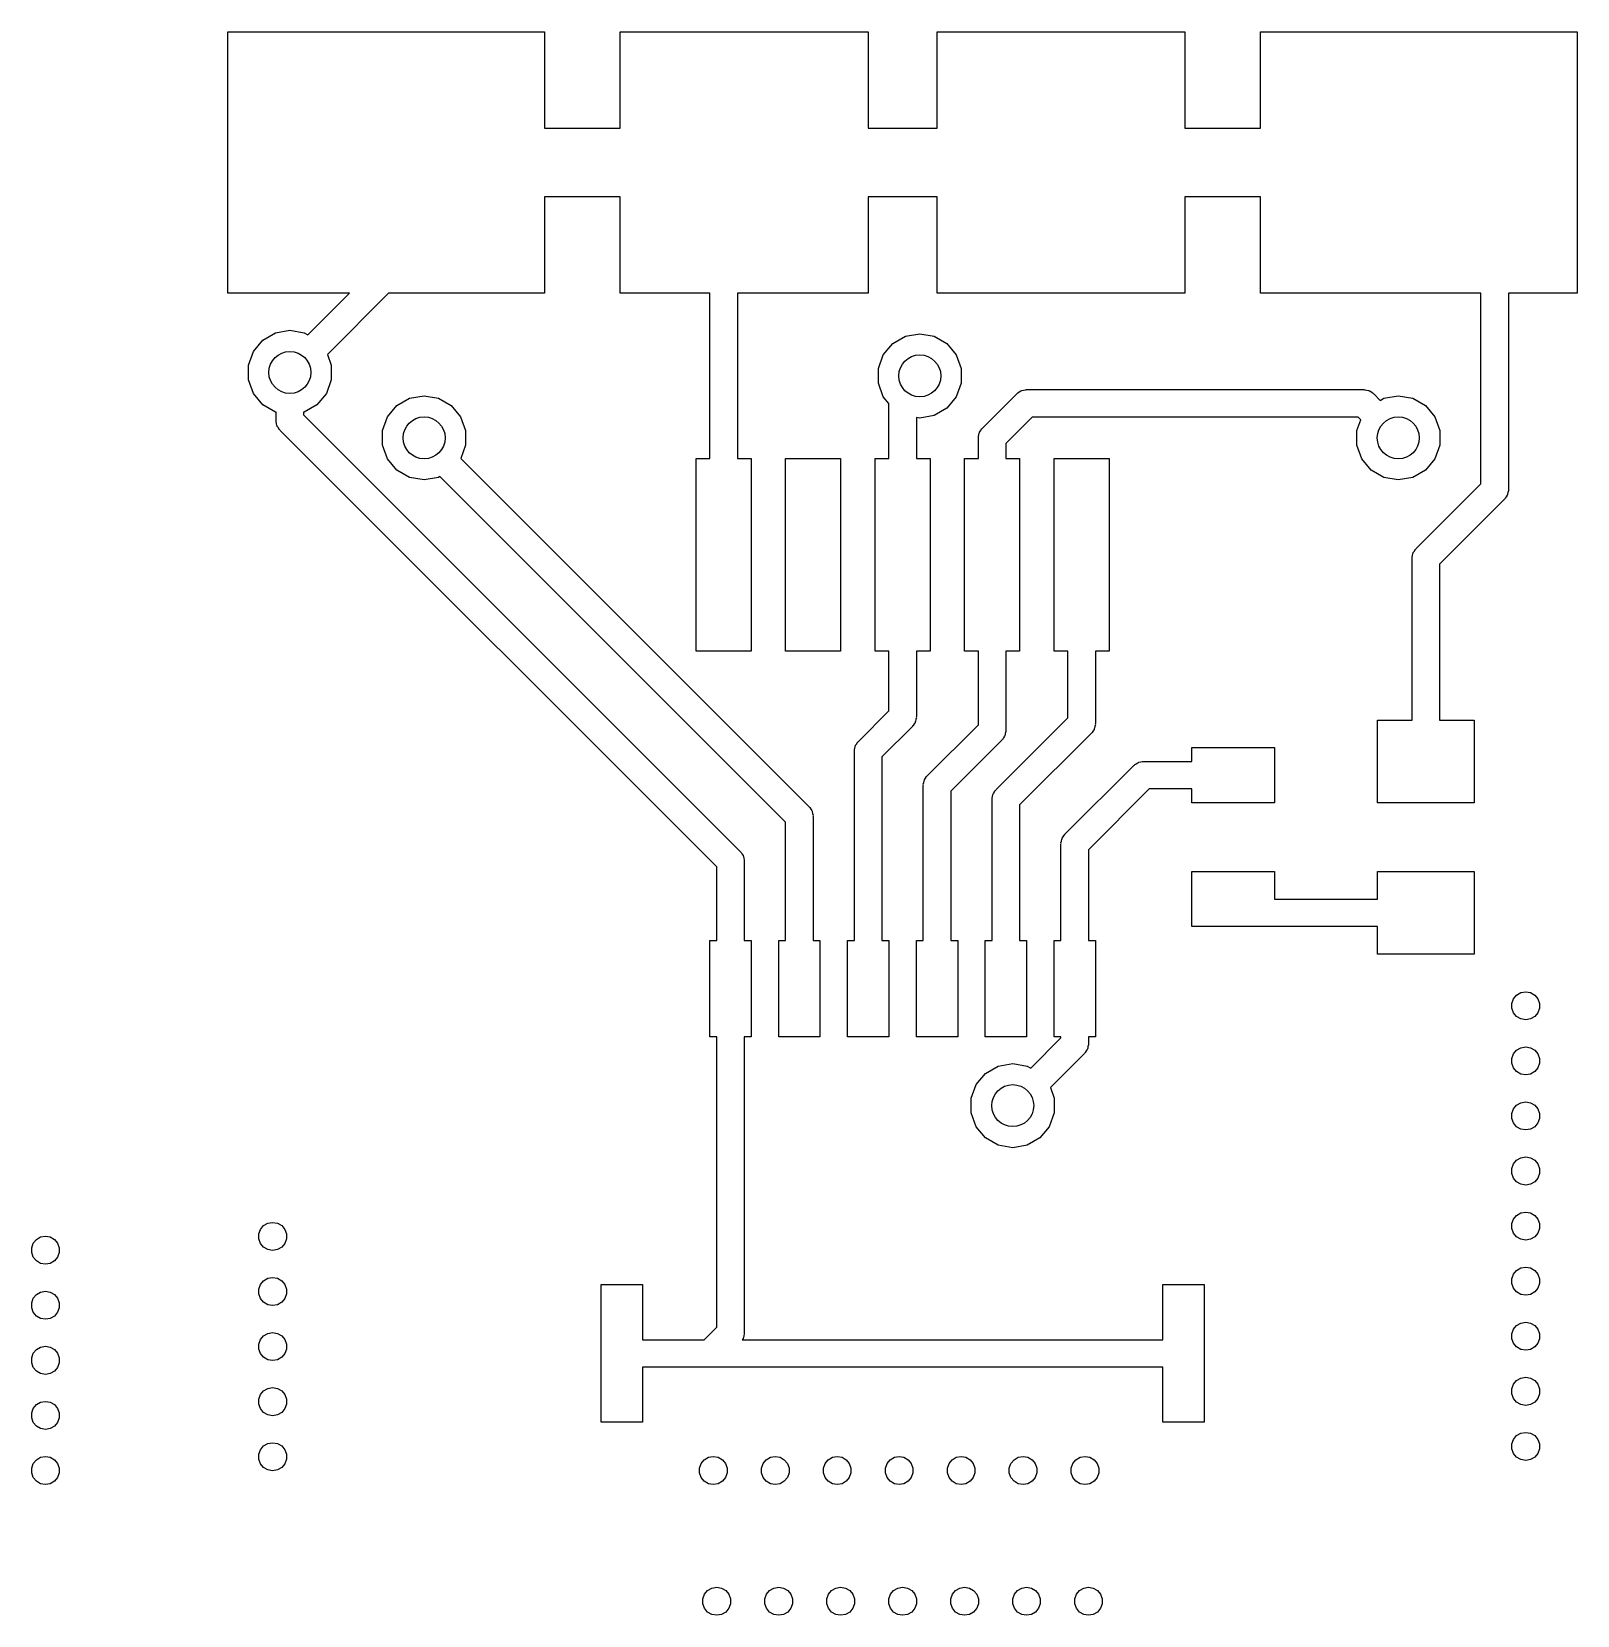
# Model space of a CAD drawing. Extents: x 74.6 to 131.1, y -111.7 to -89.2.
# Drawn here: x 110.88 to 122.1, y -101.45 to -89.95 of the extents above; entities that cross this region are included whole.
import ezdxf

# ---------------------------------------------------------------- set-up
doc = ezdxf.new("R2010")
doc.units = 0
doc.header["$MEASUREMENT"] = 0
doc.layers.add('BLACK', color=7, linetype='CONTINUOUS')

msp = doc.modelspace()

# ---------------------------------------------------------------- linework, layer by layer
at = {"layer": 'Black'}
for p, q in [((112.3, -91.85), (112.3, -89.95)), ((112.3, -89.95), (114.6, -89.95)), ((114.6, -89.95), (114.6, -90.65)), ((115.15, -90.65), (115.15, -89.95)), ((115.15, -89.95), (116.95, -89.95)), ((116.95, -89.95), (116.95, -90.65)), ((117.45, -90.65), (117.45, -89.95)), ((117.45, -89.95), (119.25, -89.95)), ((119.25, -89.95), (119.25, -90.65)), ((119.8, -90.65), (119.8, -89.95)), ((119.8, -89.95), (122.1, -89.95)), ((122.1, -89.95), (122.1, -91.85)), ((114.6, -90.65), (115.15, -90.65)), ((116.95, -90.65), (117.45, -90.65)), ((119.25, -90.65), (119.8, -90.65)), ((115.15, -91.15), (114.6, -91.15)), ((114.6, -91.15), (114.6, -91.85)), ((115.15, -91.85), (115.15, -91.15)), ((117.45, -91.15), (116.95, -91.15)), ((116.95, -91.15), (116.95, -91.85)), ((117.45, -91.85), (117.45, -91.15)), ((119.8, -91.15), (119.25, -91.15)), ((119.25, -91.15), (119.25, -91.85)), ((119.8, -91.85), (119.8, -91.15)), ((113.184, -91.85), (112.3, -91.85)), ((112.881, -92.1527), (113.184, -91.85)), ((113.466, -91.85), (113.023, -92.2936)), ((114.6, -91.85), (113.466, -91.85)), ((115.8, -91.85), (115.15, -91.85)), ((115.8, -93.05), (115.8, -91.85)), ((116.95, -91.85), (116, -91.85)), ((116, -91.85), (116, -93.05)), ((119.25, -91.85), (117.45, -91.85)), ((121.4, -91.85), (119.8, -91.85)), ((121.4, -93.2336), (121.4, -91.85)), ((122.1, -91.85), (121.6, -91.85)), ((121.6, -91.85), (121.6, -93.275)), ((112.645, -92.1375), (112.75, -92.119)), ((112.75, -92.119), (112.855, -92.1375)), ((112.485, -92.272), (112.553, -92.1906)), ((112.553, -92.1906), (112.645, -92.1375)), ((112.855, -92.1375), (112.881, -92.1527)), ((117.06, -92.297), (117.128, -92.2156)), ((117.128, -92.2156), (117.22, -92.1625)), ((117.22, -92.1625), (117.325, -92.144)), ((117.325, -92.144), (117.43, -92.1625)), ((117.43, -92.1625), (117.522, -92.2156)), ((117.522, -92.2156), (117.59, -92.297)), ((112.449, -92.3719), (112.485, -92.272)), ((113.023, -92.2936), (113.051, -92.3719)), ((117.024, -92.3969), (117.06, -92.297)), ((117.59, -92.297), (117.626, -92.3969)), ((112.449, -92.4781), (112.449, -92.3719)), ((113.051, -92.3719), (113.051, -92.4781)), ((117.024, -92.5031), (117.024, -92.3969)), ((117.626, -92.3969), (117.626, -92.5031)), ((112.485, -92.578), (112.449, -92.4781)), ((112.553, -92.6594), (112.485, -92.578)), ((113.015, -92.578), (112.947, -92.6594)), ((113.051, -92.4781), (113.015, -92.578)), ((117.06, -92.603), (117.024, -92.5031)), ((117.626, -92.5031), (117.59, -92.603)), ((117.779, -92.8293), (118.029, -92.5793)), ((118.029, -92.5793), (118.033, -92.5768)), ((118.033, -92.5768), (118.036, -92.5734)), ((118.036, -92.5734), (118.047, -92.5669)), ((118.047, -92.5669), (118.058, -92.5594)), ((118.058, -92.5594), (118.062, -92.5582)), ((118.062, -92.5582), (118.066, -92.556)), ((118.066, -92.556), (118.079, -92.5538)), ((118.079, -92.5538), (118.091, -92.5504)), ((118.091, -92.5504), (118.096, -92.5508)), ((118.096, -92.5508), (118.1, -92.55)), ((118.1, -92.55), (120.55, -92.55)), ((120.55, -92.55), (120.554, -92.5508)), ((120.554, -92.5508), (120.559, -92.5504)), ((120.559, -92.5504), (120.571, -92.5538)), ((120.571, -92.5538), (120.584, -92.556)), ((120.584, -92.556), (120.588, -92.5582)), ((120.588, -92.5582), (120.592, -92.5594)), ((120.592, -92.5594), (120.603, -92.5669)), ((120.603, -92.5669), (120.614, -92.5734)), ((120.614, -92.5734), (120.617, -92.5768)), ((120.617, -92.5768), (120.621, -92.5793)), ((120.621, -92.5793), (120.669, -92.6277)), ((112.645, -92.7125), (112.553, -92.6594)), ((112.947, -92.6594), (112.855, -92.7125)), ((113.46, -92.747), (113.528, -92.6656)), ((113.528, -92.6656), (113.62, -92.6125)), ((113.62, -92.6125), (113.725, -92.594)), ((113.725, -92.594), (113.83, -92.6125)), ((113.83, -92.6125), (113.922, -92.6656)), ((113.922, -92.6656), (113.99, -92.747)), ((117.1, -92.6506), (117.06, -92.603)), ((117.1, -93.05), (117.1, -92.6506)), ((117.522, -92.6844), (117.43, -92.7375)), ((117.59, -92.603), (117.522, -92.6844)), ((120.669, -92.6277), (120.695, -92.6125)), ((120.695, -92.6125), (120.8, -92.594)), ((120.8, -92.594), (120.905, -92.6125)), ((120.905, -92.6125), (120.997, -92.6656)), ((120.997, -92.6656), (121.065, -92.747)), ((112.65, -92.7133), (112.645, -92.7125)), ((112.65, -92.775), (112.65, -92.7133)), ((112.651, -92.7793), (112.65, -92.775)), ((112.65, -92.7837), (112.651, -92.7793)), ((112.654, -92.7963), (112.65, -92.7837)), ((112.656, -92.8092), (112.654, -92.7963)), ((112.658, -92.813), (112.656, -92.8092)), ((112.659, -92.8173), (112.658, -92.813)), ((112.667, -92.828), (112.659, -92.8173)), ((112.855, -92.7125), (112.85, -92.7133)), ((112.85, -92.7133), (112.85, -92.7336)), ((112.85, -92.7336), (116.021, -95.9043)), ((113.424, -92.8469), (113.46, -92.747)), ((113.99, -92.747), (114.026, -92.8469)), ((117.325, -92.756), (117.3, -92.7516)), ((117.3, -92.7516), (117.3, -93.05)), ((117.43, -92.7375), (117.325, -92.756)), ((118.141, -92.75), (117.95, -92.9414)), ((120.509, -92.75), (118.141, -92.75)), ((120.499, -92.8469), (120.527, -92.7686)), ((120.527, -92.7686), (120.509, -92.75)), ((121.065, -92.747), (121.101, -92.8469)), ((112.673, -92.8393), (112.667, -92.828)), ((112.677, -92.8421), (112.673, -92.8393)), ((112.679, -92.8457), (112.677, -92.8421)), ((115.85, -96.0164), (112.679, -92.8457)), ((113.424, -92.9531), (113.424, -92.8469)), ((114.026, -92.8469), (114.026, -92.9531)), ((117.75, -92.8913), (117.754, -92.8787)), ((117.751, -92.8957), (117.75, -92.8913)), ((117.75, -92.9), (117.751, -92.8957)), ((117.75, -93.05), (117.75, -92.9)), ((117.754, -92.8787), (117.756, -92.8658)), ((117.756, -92.8658), (117.758, -92.862)), ((117.758, -92.862), (117.759, -92.8577)), ((117.759, -92.8577), (117.767, -92.847)), ((117.767, -92.847), (117.773, -92.8357)), ((117.773, -92.8357), (117.777, -92.8329)), ((117.777, -92.8329), (117.779, -92.8293)), ((120.499, -92.9531), (120.499, -92.8469)), ((121.101, -92.8469), (121.101, -92.9531)), ((113.46, -93.053), (113.424, -92.9531)), ((114.026, -92.9531), (113.991, -93.0497)), ((113.991, -93.0497), (116.521, -95.5793)), ((115.7, -94.45), (115.7, -93.05)), ((115.7, -93.05), (115.8, -93.05)), ((116, -93.05), (116.1, -93.05)), ((116.1, -93.05), (116.1, -94.45)), ((116.35, -94.45), (116.35, -93.05)), ((116.35, -93.05), (116.75, -93.05)), ((116.75, -93.05), (116.75, -94.45)), ((117, -94.45), (117, -93.05)), ((117, -93.05), (117.1, -93.05)), ((117.3, -93.05), (117.4, -93.05)), ((117.4, -93.05), (117.4, -94.45)), ((117.65, -94.45), (117.65, -93.05)), ((117.65, -93.05), (117.75, -93.05)), ((117.95, -92.9414), (117.95, -93.05)), ((117.95, -93.05), (118.05, -93.05)), ((118.05, -93.05), (118.05, -94.45)), ((118.3, -94.45), (118.3, -93.05)), ((118.3, -93.05), (118.7, -93.05)), ((118.7, -93.05), (118.7, -94.45)), ((120.535, -93.053), (120.499, -92.9531)), ((121.101, -92.9531), (121.065, -93.053)), ((113.528, -93.1344), (113.46, -93.053)), ((113.62, -93.1875), (113.528, -93.1344)), ((120.603, -93.1344), (120.535, -93.053)), ((120.695, -93.1875), (120.603, -93.1344)), ((120.997, -93.1344), (120.905, -93.1875)), ((121.065, -93.053), (120.997, -93.1344)), ((113.725, -93.206), (113.62, -93.1875)), ((113.83, -93.1875), (113.725, -93.206)), ((113.84, -93.1815), (113.83, -93.1875)), ((116.35, -95.6914), (113.84, -93.1815)), ((120.8, -93.206), (120.695, -93.1875)), ((120.905, -93.1875), (120.8, -93.206)), ((120.929, -93.7043), (121.4, -93.2336)), ((121.6, -93.275), (121.599, -93.2793)), ((121.599, -93.2793), (121.6, -93.2837)), ((121.571, -93.3457), (121.1, -93.8164)), ((121.573, -93.3421), (121.571, -93.3457)), ((121.577, -93.3393), (121.573, -93.3421)), ((121.583, -93.328), (121.577, -93.3393)), ((121.591, -93.3173), (121.583, -93.328)), ((121.592, -93.313), (121.591, -93.3173)), ((121.594, -93.3092), (121.592, -93.313)), ((121.596, -93.2963), (121.594, -93.3092)), ((121.6, -93.2837), (121.596, -93.2963)), ((120.904, -93.7537), (120.906, -93.7408)), ((120.906, -93.7408), (120.908, -93.737)), ((120.908, -93.737), (120.909, -93.7327)), ((120.909, -93.7327), (120.917, -93.722)), ((120.917, -93.722), (120.923, -93.7107)), ((120.923, -93.7107), (120.927, -93.7079)), ((120.927, -93.7079), (120.929, -93.7043)), ((120.9, -93.7663), (120.904, -93.7537)), ((120.901, -93.7707), (120.9, -93.7663)), ((120.9, -93.775), (120.901, -93.7707)), ((120.9, -94.95), (120.9, -93.775)), ((121.1, -93.8164), (121.1, -94.95)), ((116.1, -94.45), (115.7, -94.45)), ((116.75, -94.45), (116.35, -94.45)), ((117.1, -94.45), (117, -94.45)), ((117.1, -94.8836), (117.1, -94.45)), ((117.4, -94.45), (117.3, -94.45)), ((117.3, -94.45), (117.3, -94.925)), ((117.75, -94.45), (117.65, -94.45)), ((117.75, -94.9836), (117.75, -94.45)), ((118.05, -94.45), (117.95, -94.45)), ((117.95, -94.45), (117.95, -95.025)), ((118.4, -94.45), (118.3, -94.45)), ((118.4, -94.9336), (118.4, -94.45)), ((118.7, -94.45), (118.6, -94.45)), ((118.6, -94.45), (118.6, -94.975)), ((116.879, -95.1043), (117.1, -94.8836)), ((117.271, -94.9957), (117.05, -95.2164)), ((117.273, -94.9921), (117.271, -94.9957)), ((117.277, -94.9893), (117.273, -94.9921)), ((117.283, -94.978), (117.277, -94.9893)), ((117.291, -94.9673), (117.283, -94.978)), ((117.292, -94.963), (117.291, -94.9673)), ((117.294, -94.9592), (117.292, -94.963)), ((117.296, -94.9463), (117.294, -94.9592)), ((117.3, -94.9337), (117.296, -94.9463)), ((117.3, -94.925), (117.299, -94.9293)), ((117.299, -94.9293), (117.3, -94.9337)), ((117.379, -95.3543), (117.75, -94.9836)), ((117.879, -95.4543), (118.4, -94.9336)), ((118.596, -94.9963), (118.594, -95.0092)), ((118.6, -94.9837), (118.596, -94.9963)), ((118.6, -94.975), (118.599, -94.9793)), ((118.599, -94.9793), (118.6, -94.9837)), ((120.65, -95.55), (120.65, -94.95)), ((120.65, -94.95), (120.9, -94.95)), ((121.1, -94.95), (121.35, -94.95)), ((121.35, -94.95), (121.35, -95.55)), ((116.867, -95.122), (116.873, -95.1107)), ((116.873, -95.1107), (116.877, -95.1079)), ((116.877, -95.1079), (116.879, -95.1043)), ((117.921, -95.0957), (117.55, -95.4664)), ((117.923, -95.0921), (117.921, -95.0957)), ((117.927, -95.0893), (117.923, -95.0921)), ((117.933, -95.078), (117.927, -95.0893)), ((117.941, -95.0673), (117.933, -95.078)), ((117.942, -95.063), (117.941, -95.0673)), ((117.944, -95.0592), (117.942, -95.063)), ((117.946, -95.0463), (117.944, -95.0592)), ((117.95, -95.0337), (117.946, -95.0463)), ((117.95, -95.025), (117.949, -95.0293)), ((117.949, -95.0293), (117.95, -95.0337)), ((118.571, -95.0457), (118.05, -95.5664)), ((118.573, -95.0421), (118.571, -95.0457)), ((118.577, -95.0393), (118.573, -95.0421)), ((118.583, -95.028), (118.577, -95.0393)), ((118.591, -95.0173), (118.583, -95.028)), ((118.592, -95.013), (118.591, -95.0173)), ((118.594, -95.0092), (118.592, -95.013)), ((116.85, -95.1663), (116.854, -95.1537)), ((116.851, -95.1707), (116.85, -95.1663)), ((116.85, -95.175), (116.851, -95.1707)), ((116.85, -96.55), (116.85, -95.175)), ((116.854, -95.1537), (116.856, -95.1408)), ((116.856, -95.1408), (116.858, -95.137)), ((116.858, -95.137), (116.859, -95.1327)), ((116.859, -95.1327), (116.867, -95.122)), ((117.05, -95.2164), (117.05, -96.55)), ((119.3, -95.25), (119.3, -95.15)), ((119.3, -95.15), (119.9, -95.15)), ((119.9, -95.15), (119.9, -95.55)), ((118.379, -95.7793), (118.879, -95.2793)), ((118.879, -95.2793), (118.883, -95.2768)), ((118.883, -95.2768), (118.886, -95.2734)), ((118.886, -95.2734), (118.897, -95.2669)), ((118.897, -95.2669), (118.908, -95.2594)), ((118.908, -95.2594), (118.912, -95.2582)), ((118.912, -95.2582), (118.916, -95.256)), ((118.916, -95.256), (118.929, -95.2538)), ((118.929, -95.2538), (118.941, -95.2504)), ((118.941, -95.2504), (118.946, -95.2508)), ((118.946, -95.2508), (118.95, -95.25)), ((118.95, -95.25), (119.3, -95.25)), ((117.35, -95.4163), (117.354, -95.4037)), ((117.351, -95.4207), (117.35, -95.4163)), ((117.35, -95.425), (117.351, -95.4207)), ((117.35, -96.55), (117.35, -95.425)), ((117.354, -95.4037), (117.356, -95.3908)), ((117.356, -95.3908), (117.358, -95.387)), ((117.358, -95.387), (117.359, -95.3827)), ((117.359, -95.3827), (117.367, -95.372)), ((117.367, -95.372), (117.373, -95.3607)), ((117.373, -95.3607), (117.377, -95.3579)), ((117.377, -95.3579), (117.379, -95.3543)), ((117.55, -95.4664), (117.55, -96.55)), ((117.867, -95.472), (117.873, -95.4607)), ((117.873, -95.4607), (117.877, -95.4579)), ((117.877, -95.4579), (117.879, -95.4543)), ((118.991, -95.45), (118.55, -95.8914)), ((119.3, -95.45), (118.991, -95.45)), ((119.3, -95.55), (119.3, -95.45)), ((116.521, -95.5793), (116.523, -95.5829)), ((117.85, -95.5163), (117.854, -95.5037)), ((117.851, -95.5207), (117.85, -95.5163)), ((117.85, -95.525), (117.851, -95.5207)), ((117.85, -96.55), (117.85, -95.525)), ((117.854, -95.5037), (117.856, -95.4908)), ((117.856, -95.4908), (117.858, -95.487)), ((117.858, -95.487), (117.859, -95.4827)), ((117.859, -95.4827), (117.867, -95.472)), ((118.05, -95.5664), (118.05, -96.55)), ((119.9, -95.55), (119.3, -95.55)), ((121.35, -95.55), (120.65, -95.55)), ((116.35, -96.55), (116.35, -95.6914)), ((116.523, -95.5829), (116.527, -95.5857)), ((116.527, -95.5857), (116.533, -95.597)), ((116.533, -95.597), (116.541, -95.6077)), ((116.541, -95.6077), (116.542, -95.612)), ((116.542, -95.612), (116.544, -95.6158)), ((116.544, -95.6158), (116.546, -95.6287)), ((116.546, -95.6287), (116.55, -95.6413)), ((116.55, -95.6413), (116.549, -95.6457)), ((116.549, -95.6457), (116.55, -95.65)), ((116.55, -95.65), (116.55, -96.55)), ((118.358, -95.812), (118.359, -95.8077)), ((118.359, -95.8077), (118.367, -95.797)), ((118.367, -95.797), (118.373, -95.7857)), ((118.373, -95.7857), (118.377, -95.7829)), ((118.377, -95.7829), (118.379, -95.7793)), ((116.021, -95.9043), (116.023, -95.9079)), ((116.023, -95.9079), (116.027, -95.9107)), ((116.027, -95.9107), (116.033, -95.922)), ((116.033, -95.922), (116.041, -95.9327)), ((118.35, -95.8413), (118.354, -95.8287)), ((118.351, -95.8457), (118.35, -95.8413)), ((118.35, -95.85), (118.351, -95.8457)), ((118.35, -96.55), (118.35, -95.85)), ((118.354, -95.8287), (118.356, -95.8158)), ((118.356, -95.8158), (118.358, -95.812)), ((118.55, -95.8914), (118.55, -96.55)), ((115.85, -96.55), (115.85, -96.0164)), ((116.041, -95.9327), (116.042, -95.937)), ((116.042, -95.937), (116.044, -95.9408)), ((116.044, -95.9408), (116.046, -95.9537)), ((116.046, -95.9537), (116.05, -95.9663)), ((116.05, -95.9663), (116.049, -95.9707)), ((116.049, -95.9707), (116.05, -95.975)), ((116.05, -95.975), (116.05, -96.55)), ((119.3, -96.05), (119.9, -96.05)), ((119.3, -96.45), (119.3, -96.05)), ((119.9, -96.05), (119.9, -96.25)), ((120.65, -96.25), (120.65, -96.05)), ((120.65, -96.05), (121.35, -96.05)), ((121.35, -96.05), (121.35, -96.65)), ((119.9, -96.25), (120.65, -96.25)), ((119.7, -96.45), (119.3, -96.45)), ((119.9, -96.45), (119.7, -96.45)), ((120.65, -96.45), (119.9, -96.45)), ((120.65, -96.65), (120.65, -96.45)), ((115.8, -97.25), (115.8, -96.55)), ((115.8, -96.55), (115.85, -96.55)), ((116.05, -96.55), (116.1, -96.55)), ((116.1, -96.55), (116.1, -97.25)), ((116.3, -97.25), (116.3, -96.55)), ((116.3, -96.55), (116.35, -96.55)), ((116.55, -96.55), (116.6, -96.55)), ((116.6, -96.55), (116.6, -97.25)), ((116.8, -97.25), (116.8, -96.55)), ((116.8, -96.55), (116.85, -96.55)), ((117.05, -96.55), (117.1, -96.55)), ((117.1, -96.55), (117.1, -97.25)), ((117.3, -97.25), (117.3, -96.55)), ((117.3, -96.55), (117.35, -96.55)), ((117.55, -96.55), (117.6, -96.55)), ((117.6, -96.55), (117.6, -97.25)), ((117.8, -97.25), (117.8, -96.55)), ((117.8, -96.55), (117.85, -96.55)), ((118.05, -96.55), (118.1, -96.55)), ((118.1, -96.55), (118.1, -97.25)), ((118.3, -97.25), (118.3, -96.55)), ((118.3, -96.55), (118.35, -96.55)), ((118.55, -96.55), (118.6, -96.55)), ((118.6, -96.55), (118.6, -97.25)), ((121.35, -96.65), (120.65, -96.65)), ((121.637, -96.974), (121.659, -96.9469)), ((121.659, -96.9469), (121.69, -96.9292)), ((121.69, -96.9292), (121.725, -96.923)), ((121.725, -96.923), (121.76, -96.9292)), ((121.76, -96.9292), (121.791, -96.9469)), ((121.791, -96.9469), (121.813, -96.974)), ((121.625, -97.0073), (121.637, -96.974)), ((121.625, -97.0427), (121.625, -97.0073)), ((121.637, -97.076), (121.625, -97.0427)), ((121.659, -97.1031), (121.637, -97.076)), ((121.813, -97.076), (121.791, -97.1031)), ((121.813, -96.974), (121.825, -97.0073)), ((121.825, -97.0427), (121.813, -97.076)), ((121.825, -97.0073), (121.825, -97.0427)), ((121.69, -97.1208), (121.659, -97.1031)), ((121.725, -97.127), (121.69, -97.1208)), ((121.76, -97.1208), (121.725, -97.127)), ((121.791, -97.1031), (121.76, -97.1208)), ((115.85, -97.25), (115.8, -97.25)), ((115.85, -99.3586), (115.85, -97.25)), ((116.1, -97.25), (116.05, -97.25)), ((116.05, -97.25), (116.05, -99.4)), ((116.6, -97.25), (116.3, -97.25)), ((117.1, -97.25), (116.8, -97.25)), ((117.6, -97.25), (117.3, -97.25)), ((118.1, -97.25), (117.8, -97.25)), ((118.131, -97.4777), (118.35, -97.2586)), ((118.35, -97.25), (118.3, -97.25)), ((118.35, -97.2586), (118.35, -97.25)), ((118.55, -97.3), (118.549, -97.3043)), ((118.549, -97.3043), (118.55, -97.3087)), ((118.6, -97.25), (118.55, -97.25)), ((118.55, -97.25), (118.55, -97.3)), ((118.521, -97.3707), (118.273, -97.6186)), ((118.523, -97.3671), (118.521, -97.3707)), ((118.527, -97.3643), (118.523, -97.3671)), ((118.533, -97.353), (118.527, -97.3643)), ((118.541, -97.3423), (118.533, -97.353)), ((118.542, -97.338), (118.541, -97.3423)), ((118.544, -97.3342), (118.542, -97.338)), ((118.546, -97.3213), (118.544, -97.3342)), ((118.55, -97.3087), (118.546, -97.3213)), ((121.625, -97.4073), (121.637, -97.374)), ((121.625, -97.4427), (121.625, -97.4073)), ((121.637, -97.374), (121.659, -97.3469)), ((121.659, -97.3469), (121.69, -97.3292)), ((121.69, -97.3292), (121.725, -97.323)), ((121.725, -97.323), (121.76, -97.3292)), ((121.76, -97.3292), (121.791, -97.3469)), ((121.791, -97.3469), (121.813, -97.374)), ((121.813, -97.374), (121.825, -97.4073)), ((121.825, -97.4073), (121.825, -97.4427)), ((117.735, -97.597), (117.803, -97.5156)), ((117.803, -97.5156), (117.895, -97.4625)), ((117.895, -97.4625), (118, -97.444)), ((118, -97.444), (118.105, -97.4625)), ((118.105, -97.4625), (118.131, -97.4777)), ((121.637, -97.476), (121.625, -97.4427)), ((121.659, -97.5031), (121.637, -97.476)), ((121.69, -97.5208), (121.659, -97.5031)), ((121.725, -97.527), (121.69, -97.5208)), ((121.76, -97.5208), (121.725, -97.527)), ((121.791, -97.5031), (121.76, -97.5208)), ((121.813, -97.476), (121.791, -97.5031)), ((121.825, -97.4427), (121.813, -97.476)), ((117.699, -97.6969), (117.735, -97.597)), ((118.273, -97.6186), (118.301, -97.6969)), ((117.699, -97.8031), (117.699, -97.6969)), ((118.301, -97.6969), (118.301, -97.8031)), ((121.637, -97.774), (121.659, -97.7469)), ((121.659, -97.7469), (121.69, -97.7292)), ((121.69, -97.7292), (121.725, -97.723)), ((121.725, -97.723), (121.76, -97.7292)), ((121.76, -97.7292), (121.791, -97.7469)), ((121.791, -97.7469), (121.813, -97.774)), ((117.735, -97.903), (117.699, -97.8031)), ((118.301, -97.8031), (118.265, -97.903)), ((121.625, -97.8073), (121.637, -97.774)), ((121.625, -97.8427), (121.625, -97.8073)), ((121.637, -97.876), (121.625, -97.8427)), ((121.659, -97.9031), (121.637, -97.876)), ((121.813, -97.876), (121.791, -97.9031)), ((121.813, -97.774), (121.825, -97.8073)), ((121.825, -97.8427), (121.813, -97.876)), ((121.825, -97.8073), (121.825, -97.8427)), ((117.803, -97.9844), (117.735, -97.903)), ((117.895, -98.0375), (117.803, -97.9844)), ((118.197, -97.9844), (118.105, -98.0375)), ((118.265, -97.903), (118.197, -97.9844)), ((121.69, -97.9208), (121.659, -97.9031)), ((121.725, -97.927), (121.69, -97.9208)), ((121.76, -97.9208), (121.725, -97.927)), ((121.791, -97.9031), (121.76, -97.9208)), ((118, -98.056), (117.895, -98.0375)), ((118.105, -98.0375), (118, -98.056)), ((121.625, -98.2073), (121.637, -98.174)), ((121.625, -98.2427), (121.625, -98.2073)), ((121.637, -98.174), (121.659, -98.1469)), ((121.659, -98.1469), (121.69, -98.1292)), ((121.69, -98.1292), (121.725, -98.123)), ((121.725, -98.123), (121.76, -98.1292)), ((121.76, -98.1292), (121.791, -98.1469)), ((121.791, -98.1469), (121.813, -98.174)), ((121.813, -98.174), (121.825, -98.2073)), ((121.825, -98.2073), (121.825, -98.2427)), ((121.637, -98.276), (121.625, -98.2427)), ((121.659, -98.3031), (121.637, -98.276)), ((121.69, -98.3208), (121.659, -98.3031)), ((121.725, -98.327), (121.69, -98.3208)), ((121.76, -98.3208), (121.725, -98.327)), ((121.791, -98.3031), (121.76, -98.3208)), ((121.813, -98.276), (121.791, -98.3031)), ((121.825, -98.2427), (121.813, -98.276)), ((121.637, -98.574), (121.659, -98.5469)), ((121.659, -98.5469), (121.69, -98.5292)), ((121.69, -98.5292), (121.725, -98.523)), ((121.725, -98.523), (121.76, -98.5292)), ((121.76, -98.5292), (121.791, -98.5469)), ((121.791, -98.5469), (121.813, -98.574)), ((112.525, -98.6823), (112.537, -98.649)), ((112.525, -98.7177), (112.525, -98.6823)), ((112.537, -98.649), (112.559, -98.6219)), ((112.559, -98.6219), (112.59, -98.6042)), ((112.59, -98.6042), (112.625, -98.598)), ((112.625, -98.598), (112.66, -98.6042)), ((112.66, -98.6042), (112.691, -98.6219)), ((112.691, -98.6219), (112.713, -98.649)), ((112.713, -98.649), (112.725, -98.6823)), ((112.725, -98.6823), (112.725, -98.7177)), ((121.625, -98.6073), (121.637, -98.574)), ((121.625, -98.6427), (121.625, -98.6073)), ((121.637, -98.676), (121.625, -98.6427)), ((121.659, -98.7031), (121.637, -98.676)), ((121.813, -98.676), (121.791, -98.7031)), ((121.813, -98.574), (121.825, -98.6073)), ((121.825, -98.6427), (121.813, -98.676)), ((121.825, -98.6073), (121.825, -98.6427)), ((110.875, -98.7823), (110.887, -98.749)), ((110.875, -98.8177), (110.875, -98.7823)), ((110.887, -98.749), (110.909, -98.7219)), ((110.909, -98.7219), (110.94, -98.7042)), ((110.94, -98.7042), (110.975, -98.698)), ((110.975, -98.698), (111.01, -98.7042)), ((111.01, -98.7042), (111.041, -98.7219)), ((111.041, -98.7219), (111.063, -98.749)), ((111.063, -98.749), (111.075, -98.7823)), ((111.075, -98.7823), (111.075, -98.8177)), ((112.537, -98.751), (112.525, -98.7177)), ((112.559, -98.7781), (112.537, -98.751)), ((112.59, -98.7958), (112.559, -98.7781)), ((112.625, -98.802), (112.59, -98.7958)), ((112.66, -98.7958), (112.625, -98.802)), ((112.691, -98.7781), (112.66, -98.7958)), ((112.713, -98.751), (112.691, -98.7781)), ((112.725, -98.7177), (112.713, -98.751)), ((121.69, -98.7208), (121.659, -98.7031)), ((121.725, -98.727), (121.69, -98.7208)), ((121.76, -98.7208), (121.725, -98.727)), ((121.791, -98.7031), (121.76, -98.7208)), ((110.887, -98.851), (110.875, -98.8177)), ((110.909, -98.8781), (110.887, -98.851)), ((110.94, -98.8958), (110.909, -98.8781)), ((110.975, -98.902), (110.94, -98.8958)), ((111.01, -98.8958), (110.975, -98.902)), ((111.041, -98.8781), (111.01, -98.8958)), ((111.063, -98.851), (111.041, -98.8781)), ((111.075, -98.8177), (111.063, -98.851)), ((112.537, -99.049), (112.559, -99.0219)), ((112.559, -99.0219), (112.59, -99.0042)), ((112.59, -99.0042), (112.625, -98.998)), ((112.625, -98.998), (112.66, -99.0042)), ((112.66, -99.0042), (112.691, -99.0219)), ((112.691, -99.0219), (112.713, -99.049)), ((121.625, -99.0073), (121.637, -98.974)), ((121.625, -99.0427), (121.625, -99.0073)), ((121.637, -98.974), (121.659, -98.9469)), ((121.659, -98.9469), (121.69, -98.9292)), ((121.69, -98.9292), (121.725, -98.923)), ((121.725, -98.923), (121.76, -98.9292)), ((121.76, -98.9292), (121.791, -98.9469)), ((121.791, -98.9469), (121.813, -98.974)), ((121.813, -98.974), (121.825, -99.0073)), ((121.825, -99.0073), (121.825, -99.0427)), ((110.887, -99.149), (110.909, -99.1219)), ((110.909, -99.1219), (110.94, -99.1042)), ((110.94, -99.1042), (110.975, -99.098)), ((110.975, -99.098), (111.01, -99.1042)), ((111.01, -99.1042), (111.041, -99.1219)), ((111.041, -99.1219), (111.063, -99.149)), ((112.525, -99.0823), (112.537, -99.049)), ((112.525, -99.1177), (112.525, -99.0823)), ((112.537, -99.151), (112.525, -99.1177)), ((112.713, -99.049), (112.725, -99.0823)), ((112.725, -99.1177), (112.713, -99.151)), ((112.725, -99.0823), (112.725, -99.1177)), ((115.01, -100.05), (115.01, -99.05)), ((115.01, -99.05), (115.31, -99.05)), ((115.31, -99.05), (115.31, -99.45)), ((119.09, -99.45), (119.09, -99.05)), ((119.09, -99.05), (119.39, -99.05)), ((119.39, -99.05), (119.39, -100.05)), ((121.637, -99.076), (121.625, -99.0427)), ((121.659, -99.1031), (121.637, -99.076)), ((121.69, -99.1208), (121.659, -99.1031)), ((121.725, -99.127), (121.69, -99.1208)), ((121.76, -99.1208), (121.725, -99.127)), ((121.791, -99.1031), (121.76, -99.1208)), ((121.813, -99.076), (121.791, -99.1031)), ((121.825, -99.0427), (121.813, -99.076)), ((110.875, -99.1823), (110.887, -99.149)), ((110.875, -99.2177), (110.875, -99.1823)), ((110.887, -99.251), (110.875, -99.2177)), ((110.909, -99.2781), (110.887, -99.251)), ((111.063, -99.251), (111.041, -99.2781)), ((111.063, -99.149), (111.075, -99.1823)), ((111.075, -99.2177), (111.063, -99.251)), ((111.075, -99.1823), (111.075, -99.2177)), ((112.559, -99.1781), (112.537, -99.151)), ((112.59, -99.1958), (112.559, -99.1781)), ((112.625, -99.202), (112.59, -99.1958)), ((112.66, -99.1958), (112.625, -99.202)), ((112.691, -99.1781), (112.66, -99.1958)), ((112.713, -99.151), (112.691, -99.1781)), ((110.94, -99.2958), (110.909, -99.2781)), ((110.975, -99.302), (110.94, -99.2958)), ((111.01, -99.2958), (110.975, -99.302)), ((111.041, -99.2781), (111.01, -99.2958)), ((115.759, -99.45), (115.85, -99.3586)), ((121.625, -99.4073), (121.637, -99.374)), ((121.637, -99.374), (121.659, -99.3469)), ((121.659, -99.3469), (121.69, -99.3292)), ((121.69, -99.3292), (121.725, -99.323)), ((121.725, -99.323), (121.76, -99.3292)), ((121.76, -99.3292), (121.791, -99.3469)), ((121.791, -99.3469), (121.813, -99.374)), ((121.813, -99.374), (121.825, -99.4073)), ((112.525, -99.4823), (112.537, -99.449)), ((112.525, -99.5177), (112.525, -99.4823)), ((112.537, -99.449), (112.559, -99.4219)), ((112.559, -99.4219), (112.59, -99.4042)), ((112.59, -99.4042), (112.625, -99.398)), ((112.625, -99.398), (112.66, -99.4042)), ((112.66, -99.4042), (112.691, -99.4219)), ((112.691, -99.4219), (112.713, -99.449)), ((112.713, -99.449), (112.725, -99.4823)), ((112.725, -99.4823), (112.725, -99.5177)), ((115.31, -99.45), (115.759, -99.45)), ((116.041, -99.4423), (116.035, -99.45)), ((116.035, -99.45), (119.09, -99.45)), ((116.042, -99.438), (116.041, -99.4423)), ((116.044, -99.4342), (116.042, -99.438)), ((116.046, -99.4213), (116.044, -99.4342)), ((116.05, -99.4087), (116.046, -99.4213)), ((116.05, -99.4), (116.049, -99.4043)), ((116.049, -99.4043), (116.05, -99.4087)), ((121.625, -99.4427), (121.625, -99.4073)), ((121.637, -99.476), (121.625, -99.4427)), ((121.659, -99.5031), (121.637, -99.476)), ((121.813, -99.476), (121.791, -99.5031)), ((121.825, -99.4427), (121.813, -99.476)), ((121.825, -99.4073), (121.825, -99.4427)), ((110.875, -99.5823), (110.887, -99.549)), ((110.875, -99.6177), (110.875, -99.5823)), ((110.887, -99.549), (110.909, -99.5219)), ((110.909, -99.5219), (110.94, -99.5042)), ((110.94, -99.5042), (110.975, -99.498)), ((110.975, -99.498), (111.01, -99.5042)), ((111.01, -99.5042), (111.041, -99.5219)), ((111.041, -99.5219), (111.063, -99.549)), ((111.063, -99.549), (111.075, -99.5823)), ((111.075, -99.5823), (111.075, -99.6177)), ((112.537, -99.551), (112.525, -99.5177)), ((112.559, -99.5781), (112.537, -99.551)), ((112.59, -99.5958), (112.559, -99.5781)), ((112.625, -99.602), (112.59, -99.5958)), ((112.66, -99.5958), (112.625, -99.602)), ((112.691, -99.5781), (112.66, -99.5958)), ((112.713, -99.551), (112.691, -99.5781)), ((112.725, -99.5177), (112.713, -99.551)), ((121.69, -99.5208), (121.659, -99.5031)), ((121.725, -99.527), (121.69, -99.5208)), ((121.76, -99.5208), (121.725, -99.527)), ((121.791, -99.5031), (121.76, -99.5208)), ((110.887, -99.651), (110.875, -99.6177)), ((110.909, -99.6781), (110.887, -99.651)), ((110.94, -99.6958), (110.909, -99.6781)), ((110.975, -99.702), (110.94, -99.6958)), ((111.01, -99.6958), (110.975, -99.702)), ((111.041, -99.6781), (111.01, -99.6958)), ((111.063, -99.651), (111.041, -99.6781)), ((111.075, -99.6177), (111.063, -99.651)), ((115.8, -99.65), (115.31, -99.65)), ((115.31, -99.65), (115.31, -100.05)), ((119.09, -99.65), (115.8, -99.65)), ((119.09, -100.05), (119.09, -99.65)), ((112.537, -99.849), (112.559, -99.8219)), ((112.559, -99.8219), (112.59, -99.8042)), ((112.59, -99.8042), (112.625, -99.798)), ((112.625, -99.798), (112.66, -99.8042)), ((112.66, -99.8042), (112.691, -99.8219)), ((112.691, -99.8219), (112.713, -99.849)), ((121.625, -99.8073), (121.637, -99.774)), ((121.625, -99.8427), (121.625, -99.8073)), ((121.637, -99.774), (121.659, -99.7469)), ((121.659, -99.7469), (121.69, -99.7292)), ((121.69, -99.7292), (121.725, -99.723)), ((121.725, -99.723), (121.76, -99.7292)), ((121.76, -99.7292), (121.791, -99.7469)), ((121.791, -99.7469), (121.813, -99.774)), ((121.813, -99.774), (121.825, -99.8073)), ((121.825, -99.8073), (121.825, -99.8427)), ((110.875, -99.9823), (110.887, -99.949)), ((110.887, -99.949), (110.909, -99.9219)), ((110.909, -99.9219), (110.94, -99.9042)), ((110.94, -99.9042), (110.975, -99.898)), ((110.975, -99.898), (111.01, -99.9042)), ((111.01, -99.9042), (111.041, -99.9219)), ((111.041, -99.9219), (111.063, -99.949)), ((111.063, -99.949), (111.075, -99.9823)), ((112.525, -99.8823), (112.537, -99.849)), ((112.525, -99.9177), (112.525, -99.8823)), ((112.537, -99.951), (112.525, -99.9177)), ((112.559, -99.9781), (112.537, -99.951)), ((112.713, -99.951), (112.691, -99.9781)), ((112.713, -99.849), (112.725, -99.8823)), ((112.725, -99.9177), (112.713, -99.951)), ((112.725, -99.8823), (112.725, -99.9177)), ((121.637, -99.876), (121.625, -99.8427)), ((121.659, -99.9031), (121.637, -99.876)), ((121.69, -99.9208), (121.659, -99.9031)), ((121.725, -99.927), (121.69, -99.9208)), ((121.76, -99.9208), (121.725, -99.927)), ((121.791, -99.9031), (121.76, -99.9208)), ((121.813, -99.876), (121.791, -99.9031)), ((121.825, -99.8427), (121.813, -99.876)), ((110.875, -100.018), (110.875, -99.9823)), ((110.887, -100.051), (110.875, -100.018)), ((110.909, -100.078), (110.887, -100.051)), ((111.063, -100.051), (111.041, -100.078)), ((111.075, -100.018), (111.063, -100.051)), ((111.075, -99.9823), (111.075, -100.018)), ((112.59, -99.9958), (112.559, -99.9781)), ((112.625, -100.002), (112.59, -99.9958)), ((112.66, -99.9958), (112.625, -100.002)), ((112.691, -99.9781), (112.66, -99.9958)), ((115.31, -100.05), (115.01, -100.05)), ((119.39, -100.05), (119.09, -100.05)), ((110.94, -100.096), (110.909, -100.078)), ((110.975, -100.102), (110.94, -100.096)), ((111.01, -100.096), (110.975, -100.102)), ((111.041, -100.078), (111.01, -100.096)), ((121.625, -100.207), (121.637, -100.174)), ((121.637, -100.174), (121.659, -100.147)), ((121.659, -100.147), (121.69, -100.129)), ((121.69, -100.129), (121.725, -100.123)), ((121.725, -100.123), (121.76, -100.129)), ((121.76, -100.129), (121.791, -100.147)), ((121.791, -100.147), (121.813, -100.174)), ((121.813, -100.174), (121.825, -100.207)), ((112.525, -100.282), (112.537, -100.249)), ((112.525, -100.318), (112.525, -100.282)), ((112.537, -100.249), (112.559, -100.222)), ((112.559, -100.222), (112.59, -100.204)), ((112.59, -100.204), (112.625, -100.198)), ((112.625, -100.198), (112.66, -100.204)), ((112.66, -100.204), (112.691, -100.222)), ((112.691, -100.222), (112.713, -100.249)), ((112.713, -100.249), (112.725, -100.282)), ((112.725, -100.282), (112.725, -100.318)), ((121.625, -100.243), (121.625, -100.207)), ((121.637, -100.276), (121.625, -100.243)), ((121.659, -100.303), (121.637, -100.276)), ((121.813, -100.276), (121.791, -100.303)), ((121.825, -100.243), (121.813, -100.276)), ((121.825, -100.207), (121.825, -100.243)), ((110.875, -100.382), (110.887, -100.349)), ((110.875, -100.418), (110.875, -100.382)), ((110.887, -100.349), (110.909, -100.322)), ((110.909, -100.322), (110.94, -100.304)), ((110.94, -100.304), (110.975, -100.298)), ((110.975, -100.298), (111.01, -100.304)), ((111.01, -100.304), (111.041, -100.322)), ((111.041, -100.322), (111.063, -100.349)), ((111.063, -100.349), (111.075, -100.382)), ((111.075, -100.382), (111.075, -100.418)), ((112.537, -100.351), (112.525, -100.318)), ((112.559, -100.378), (112.537, -100.351)), ((112.59, -100.396), (112.559, -100.378)), ((112.625, -100.402), (112.59, -100.396)), ((112.66, -100.396), (112.625, -100.402)), ((112.691, -100.378), (112.66, -100.396)), ((112.713, -100.351), (112.691, -100.378)), ((112.725, -100.318), (112.713, -100.351)), ((115.725, -100.382), (115.737, -100.349)), ((115.725, -100.418), (115.725, -100.382)), ((115.737, -100.349), (115.759, -100.322)), ((115.759, -100.322), (115.79, -100.304)), ((115.79, -100.304), (115.825, -100.298)), ((115.825, -100.298), (115.86, -100.304)), ((115.86, -100.304), (115.891, -100.322)), ((115.891, -100.322), (115.913, -100.349)), ((115.913, -100.349), (115.925, -100.382)), ((115.925, -100.382), (115.925, -100.418)), ((116.175, -100.382), (116.187, -100.349)), ((116.175, -100.418), (116.175, -100.382)), ((116.187, -100.349), (116.209, -100.322)), ((116.209, -100.322), (116.24, -100.304)), ((116.24, -100.304), (116.275, -100.298)), ((116.275, -100.298), (116.31, -100.304)), ((116.31, -100.304), (116.341, -100.322)), ((116.341, -100.322), (116.363, -100.349)), ((116.363, -100.349), (116.375, -100.382)), ((116.375, -100.382), (116.375, -100.418)), ((116.625, -100.382), (116.637, -100.349)), ((116.625, -100.418), (116.625, -100.382)), ((116.637, -100.349), (116.659, -100.322)), ((116.659, -100.322), (116.69, -100.304)), ((116.69, -100.304), (116.725, -100.298)), ((116.725, -100.298), (116.76, -100.304)), ((116.76, -100.304), (116.791, -100.322)), ((116.791, -100.322), (116.813, -100.349)), ((116.813, -100.349), (116.825, -100.382)), ((116.825, -100.382), (116.825, -100.418)), ((117.075, -100.382), (117.087, -100.349)), ((117.075, -100.418), (117.075, -100.382)), ((117.087, -100.349), (117.109, -100.322)), ((117.109, -100.322), (117.14, -100.304)), ((117.14, -100.304), (117.175, -100.298)), ((117.175, -100.298), (117.21, -100.304)), ((117.21, -100.304), (117.241, -100.322)), ((117.241, -100.322), (117.263, -100.349)), ((117.263, -100.349), (117.275, -100.382)), ((117.275, -100.382), (117.275, -100.418)), ((117.525, -100.382), (117.537, -100.349)), ((117.525, -100.418), (117.525, -100.382)), ((117.537, -100.349), (117.559, -100.322)), ((117.559, -100.322), (117.59, -100.304)), ((117.59, -100.304), (117.625, -100.298)), ((117.625, -100.298), (117.66, -100.304)), ((117.66, -100.304), (117.691, -100.322)), ((117.691, -100.322), (117.713, -100.349)), ((117.713, -100.349), (117.725, -100.382)), ((117.725, -100.382), (117.725, -100.418)), ((117.975, -100.382), (117.987, -100.349)), ((117.975, -100.418), (117.975, -100.382)), ((117.987, -100.349), (118.009, -100.322)), ((118.009, -100.322), (118.04, -100.304)), ((118.04, -100.304), (118.075, -100.298)), ((118.075, -100.298), (118.11, -100.304)), ((118.11, -100.304), (118.141, -100.322)), ((118.141, -100.322), (118.163, -100.349)), ((118.163, -100.349), (118.175, -100.382)), ((118.175, -100.382), (118.175, -100.418)), ((118.425, -100.382), (118.437, -100.349)), ((118.425, -100.418), (118.425, -100.382)), ((118.437, -100.349), (118.459, -100.322)), ((118.459, -100.322), (118.49, -100.304)), ((118.49, -100.304), (118.525, -100.298)), ((118.525, -100.298), (118.56, -100.304)), ((118.56, -100.304), (118.591, -100.322)), ((118.591, -100.322), (118.613, -100.349)), ((118.613, -100.349), (118.625, -100.382)), ((118.625, -100.382), (118.625, -100.418)), ((121.69, -100.321), (121.659, -100.303)), ((121.725, -100.327), (121.69, -100.321)), ((121.76, -100.321), (121.725, -100.327)), ((121.791, -100.303), (121.76, -100.321)), ((110.887, -100.451), (110.875, -100.418)), ((110.909, -100.478), (110.887, -100.451)), ((110.94, -100.496), (110.909, -100.478)), ((110.975, -100.502), (110.94, -100.496)), ((111.01, -100.496), (110.975, -100.502)), ((111.041, -100.478), (111.01, -100.496)), ((111.063, -100.451), (111.041, -100.478)), ((111.075, -100.418), (111.063, -100.451)), ((115.737, -100.451), (115.725, -100.418)), ((115.759, -100.478), (115.737, -100.451)), ((115.79, -100.496), (115.759, -100.478)), ((115.825, -100.502), (115.79, -100.496)), ((115.86, -100.496), (115.825, -100.502)), ((115.891, -100.478), (115.86, -100.496)), ((115.913, -100.451), (115.891, -100.478)), ((115.925, -100.418), (115.913, -100.451)), ((116.187, -100.451), (116.175, -100.418)), ((116.209, -100.478), (116.187, -100.451)), ((116.24, -100.496), (116.209, -100.478)), ((116.275, -100.502), (116.24, -100.496)), ((116.31, -100.496), (116.275, -100.502)), ((116.341, -100.478), (116.31, -100.496)), ((116.363, -100.451), (116.341, -100.478)), ((116.375, -100.418), (116.363, -100.451)), ((116.637, -100.451), (116.625, -100.418)), ((116.659, -100.478), (116.637, -100.451)), ((116.69, -100.496), (116.659, -100.478)), ((116.725, -100.502), (116.69, -100.496)), ((116.76, -100.496), (116.725, -100.502)), ((116.791, -100.478), (116.76, -100.496)), ((116.813, -100.451), (116.791, -100.478)), ((116.825, -100.418), (116.813, -100.451)), ((117.087, -100.451), (117.075, -100.418)), ((117.109, -100.478), (117.087, -100.451)), ((117.14, -100.496), (117.109, -100.478)), ((117.175, -100.502), (117.14, -100.496)), ((117.21, -100.496), (117.175, -100.502)), ((117.241, -100.478), (117.21, -100.496)), ((117.263, -100.451), (117.241, -100.478)), ((117.275, -100.418), (117.263, -100.451)), ((117.537, -100.451), (117.525, -100.418)), ((117.559, -100.478), (117.537, -100.451)), ((117.59, -100.496), (117.559, -100.478)), ((117.625, -100.502), (117.59, -100.496)), ((117.66, -100.496), (117.625, -100.502)), ((117.691, -100.478), (117.66, -100.496)), ((117.713, -100.451), (117.691, -100.478)), ((117.725, -100.418), (117.713, -100.451)), ((117.987, -100.451), (117.975, -100.418)), ((118.009, -100.478), (117.987, -100.451)), ((118.04, -100.496), (118.009, -100.478)), ((118.075, -100.502), (118.04, -100.496)), ((118.11, -100.496), (118.075, -100.502)), ((118.141, -100.478), (118.11, -100.496)), ((118.163, -100.451), (118.141, -100.478)), ((118.175, -100.418), (118.163, -100.451)), ((118.437, -100.451), (118.425, -100.418)), ((118.459, -100.478), (118.437, -100.451)), ((118.49, -100.496), (118.459, -100.478)), ((118.525, -100.502), (118.49, -100.496)), ((118.56, -100.496), (118.525, -100.502)), ((118.591, -100.478), (118.56, -100.496)), ((118.613, -100.451), (118.591, -100.478)), ((118.625, -100.418), (118.613, -100.451)), ((115.75, -101.332), (115.762, -101.299)), ((115.75, -101.368), (115.75, -101.332)), ((115.762, -101.299), (115.784, -101.272)), ((115.784, -101.272), (115.815, -101.254)), ((115.815, -101.254), (115.85, -101.248)), ((115.85, -101.248), (115.885, -101.254)), ((115.885, -101.254), (115.916, -101.272)), ((115.916, -101.272), (115.938, -101.299)), ((115.938, -101.299), (115.95, -101.332)), ((115.95, -101.332), (115.95, -101.368)), ((116.2, -101.332), (116.212, -101.299)), ((116.2, -101.368), (116.2, -101.332)), ((116.212, -101.299), (116.234, -101.272)), ((116.234, -101.272), (116.265, -101.254)), ((116.265, -101.254), (116.3, -101.248)), ((116.3, -101.248), (116.335, -101.254)), ((116.335, -101.254), (116.366, -101.272)), ((116.366, -101.272), (116.388, -101.299)), ((116.388, -101.299), (116.4, -101.332)), ((116.4, -101.332), (116.4, -101.368)), ((116.65, -101.332), (116.662, -101.299)), ((116.65, -101.368), (116.65, -101.332)), ((116.662, -101.299), (116.684, -101.272)), ((116.684, -101.272), (116.715, -101.254)), ((116.715, -101.254), (116.75, -101.248)), ((116.75, -101.248), (116.785, -101.254)), ((116.785, -101.254), (116.816, -101.272)), ((116.816, -101.272), (116.838, -101.299)), ((116.838, -101.299), (116.85, -101.332)), ((116.85, -101.332), (116.85, -101.368)), ((117.1, -101.332), (117.112, -101.299)), ((117.1, -101.368), (117.1, -101.332)), ((117.112, -101.299), (117.134, -101.272)), ((117.134, -101.272), (117.165, -101.254)), ((117.165, -101.254), (117.2, -101.248)), ((117.2, -101.248), (117.235, -101.254)), ((117.235, -101.254), (117.266, -101.272)), ((117.266, -101.272), (117.288, -101.299)), ((117.288, -101.299), (117.3, -101.332)), ((117.3, -101.332), (117.3, -101.368)), ((117.55, -101.332), (117.562, -101.299)), ((117.55, -101.368), (117.55, -101.332)), ((117.562, -101.299), (117.584, -101.272)), ((117.584, -101.272), (117.615, -101.254)), ((117.615, -101.254), (117.65, -101.248)), ((117.65, -101.248), (117.685, -101.254)), ((117.685, -101.254), (117.716, -101.272)), ((117.716, -101.272), (117.738, -101.299)), ((117.738, -101.299), (117.75, -101.332)), ((117.75, -101.332), (117.75, -101.368)), ((118, -101.332), (118.012, -101.299)), ((118, -101.368), (118, -101.332)), ((118.012, -101.299), (118.034, -101.272)), ((118.034, -101.272), (118.065, -101.254)), ((118.065, -101.254), (118.1, -101.248)), ((118.1, -101.248), (118.135, -101.254)), ((118.135, -101.254), (118.166, -101.272)), ((118.166, -101.272), (118.188, -101.299)), ((118.188, -101.299), (118.2, -101.332)), ((118.2, -101.332), (118.2, -101.368)), ((118.45, -101.332), (118.462, -101.299)), ((118.45, -101.368), (118.45, -101.332)), ((118.462, -101.299), (118.484, -101.272)), ((118.484, -101.272), (118.515, -101.254)), ((118.515, -101.254), (118.55, -101.248)), ((118.55, -101.248), (118.585, -101.254)), ((118.585, -101.254), (118.616, -101.272)), ((118.616, -101.272), (118.638, -101.299)), ((118.638, -101.299), (118.65, -101.332)), ((118.65, -101.332), (118.65, -101.368)), ((115.762, -101.401), (115.75, -101.368)), ((115.784, -101.428), (115.762, -101.401)), ((115.815, -101.446), (115.784, -101.428)), ((115.85, -101.452), (115.815, -101.446)), ((115.885, -101.446), (115.85, -101.452)), ((115.916, -101.428), (115.885, -101.446)), ((115.938, -101.401), (115.916, -101.428)), ((115.95, -101.368), (115.938, -101.401)), ((116.212, -101.401), (116.2, -101.368)), ((116.234, -101.428), (116.212, -101.401)), ((116.265, -101.446), (116.234, -101.428)), ((116.3, -101.452), (116.265, -101.446)), ((116.335, -101.446), (116.3, -101.452)), ((116.366, -101.428), (116.335, -101.446)), ((116.388, -101.401), (116.366, -101.428)), ((116.4, -101.368), (116.388, -101.401)), ((116.662, -101.401), (116.65, -101.368)), ((116.684, -101.428), (116.662, -101.401)), ((116.715, -101.446), (116.684, -101.428)), ((116.75, -101.452), (116.715, -101.446)), ((116.785, -101.446), (116.75, -101.452)), ((116.816, -101.428), (116.785, -101.446)), ((116.838, -101.401), (116.816, -101.428)), ((116.85, -101.368), (116.838, -101.401)), ((117.112, -101.401), (117.1, -101.368)), ((117.134, -101.428), (117.112, -101.401)), ((117.165, -101.446), (117.134, -101.428)), ((117.2, -101.452), (117.165, -101.446)), ((117.235, -101.446), (117.2, -101.452)), ((117.266, -101.428), (117.235, -101.446)), ((117.288, -101.401), (117.266, -101.428)), ((117.3, -101.368), (117.288, -101.401)), ((117.562, -101.401), (117.55, -101.368)), ((117.584, -101.428), (117.562, -101.401)), ((117.615, -101.446), (117.584, -101.428)), ((117.65, -101.452), (117.615, -101.446)), ((117.685, -101.446), (117.65, -101.452)), ((117.716, -101.428), (117.685, -101.446)), ((117.738, -101.401), (117.716, -101.428)), ((117.75, -101.368), (117.738, -101.401)), ((118.012, -101.401), (118, -101.368)), ((118.034, -101.428), (118.012, -101.401)), ((118.065, -101.446), (118.034, -101.428)), ((118.1, -101.452), (118.065, -101.446)), ((118.135, -101.446), (118.1, -101.452)), ((118.166, -101.428), (118.135, -101.446)), ((118.188, -101.401), (118.166, -101.428)), ((118.2, -101.368), (118.188, -101.401)), ((118.462, -101.401), (118.45, -101.368)), ((118.484, -101.428), (118.462, -101.401)), ((118.515, -101.446), (118.484, -101.428)), ((118.55, -101.452), (118.515, -101.446)), ((118.585, -101.446), (118.55, -101.452)), ((118.616, -101.428), (118.585, -101.446)), ((118.638, -101.401), (118.616, -101.428)), ((118.65, -101.368), (118.638, -101.401))]:
    msp.add_line(p, q, dxfattribs=at)
for centre in [(112.75, -92.425), (117.325, -92.45), (113.725, -92.9), (120.8, -92.9), (118, -97.75)]:
    msp.add_circle(centre, 0.1524, dxfattribs=at)

doc.saveas('drawing.dxf')
